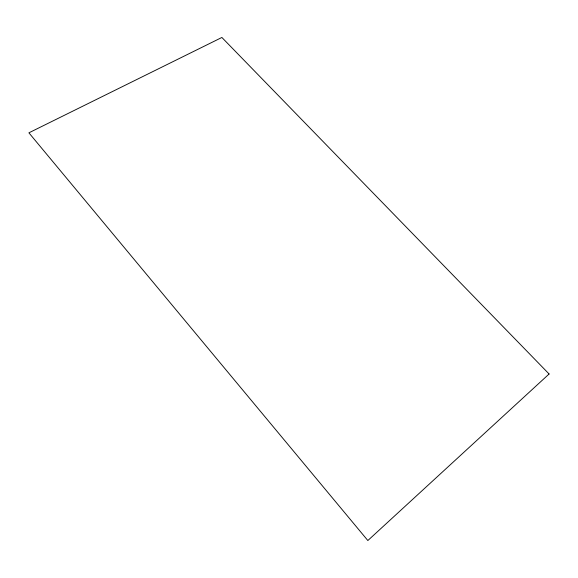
<?xml version="1.0" encoding="UTF-8"?>
<svg xmlns="http://www.w3.org/2000/svg" width="578" height="578" viewBox="0 0 578 578"><rect width="100%" height="100%" fill="white"/><g stroke="black" fill="none" stroke-linecap="round" stroke-linejoin="round"><path stroke-width="0.87" d="M549.1 373.988L367.846 540.531L28.9 132.824L221.88 37.469L549.1 373.988"/></g></svg>
